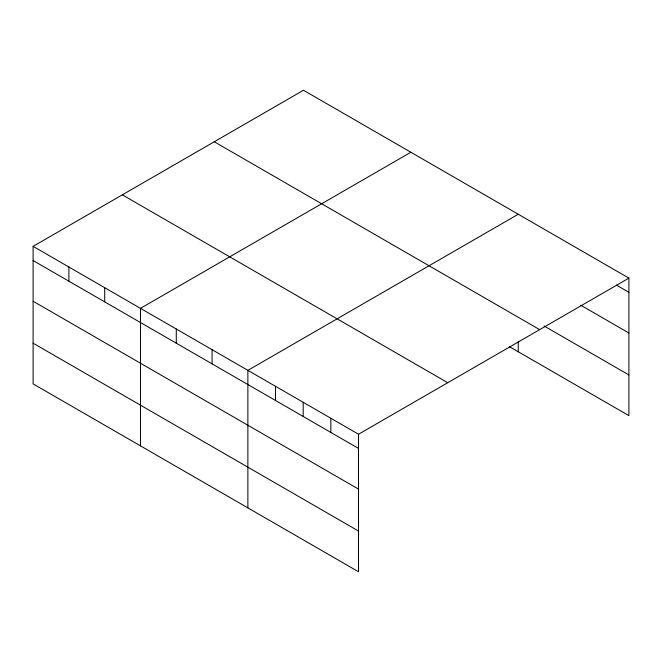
<?xml version="1.0" encoding="UTF-8"?>
<svg xmlns="http://www.w3.org/2000/svg" width="662" height="662" viewBox="0 0 662 662"><rect width="100%" height="100%" fill="white"/><g stroke="black" fill="none" stroke-linecap="round" stroke-linejoin="round"><path stroke-width="0.99" d="M358.514 489.11L358.514 434.231L33.1 246.355L33.1 383.877L358.514 571.753L358.514 489.11L33.1 301.235M509.31 346.598L628.9 415.645L628.9 278.123L303.486 90.247L33.1 246.355M410.87 152.252L140.485 308.351L140.485 445.874M518.255 214.248L247.878 370.356L247.878 507.87M358.514 434.231L628.9 278.123M616.405 285.09L628.9 292.298M580.715 305.19L628.9 333.003M544.131 326.002L628.9 374.94M214.256 141.759L539.671 329.643M122.329 194.835L447.744 382.719M33.1 260.53L358.514 448.406M33.1 343.173L358.514 531.048M518.255 341.592L518.255 351.77M330.859 418.26L330.859 432.435M303.196 402.289L303.196 416.464M275.533 386.318L275.533 400.493M212.08 349.685L212.08 363.86M176.282 329.022L176.282 343.197M104.695 287.689L104.695 301.864M68.898 267.018L68.898 281.193"/></g></svg>
